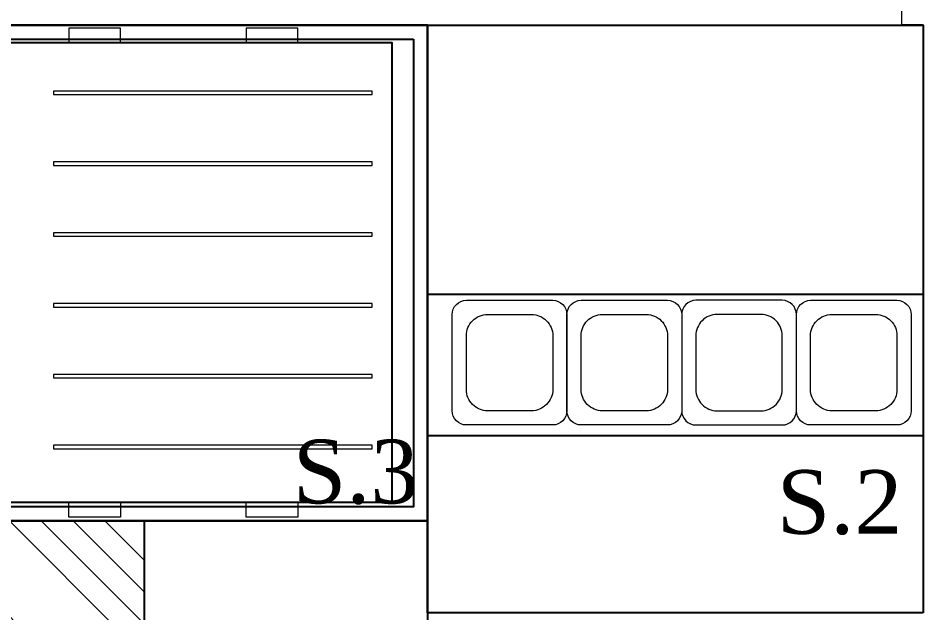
# Model space of a CAD drawing. Header units: millimetres. Extents: x -29311 to -3405, y 28913 to 42880.
# Drawn here: x -8508.5 to -8380.9, y 31458.3 to 31542.2 of the extents above; entities that cross this region are included whole.
import ezdxf
from ezdxf.enums import TextEntityAlignment as Align

# ---------------------------------------------------------------- set-up
doc = ezdxf.new("R2010")
doc.units = ezdxf.units.MM
doc.layers.add('A-YAZI', color=136, linetype='Continuous')
doc.layers.add('Duvar-200 cm', color=7, linetype='Continuous')
for name, color, linetype, lineweight in [('GRC-Ekipman', 4, 'Continuous', 25), ('MIM_Selinoks', 251, 'Continuous', 9), ('tarama-betonarme', 252, 'Continuous', 13)]:
    doc.layers.add(name, color=color, linetype=linetype, lineweight=lineweight)
doc.styles.add('YAZ-50', font='times.ttf', dxfattribs={"width": 0.9})

# ---------------------------------------------------------------- blocks, each defined once
blk = doc.blocks.new('T-K')
at = {"color": 45, "lineweight": 0}
blk.add_lwpolyline([(92313.27, 15806.36), (92149.27, 15806.36), (92149.27, 15803.36), (92313.27, 15803.36)], close=True, dxfattribs=at)
blk.add_lwpolyline([(92316.27, 15765.36), (92316.27, 15745.36), (92246.27, 15745.36), (92246.27, 15765.36)], close=True)
at = {"color": 33, "lineweight": 0}
for points in [[(92263.96, 15746.9), (92251.76, 15746.9, -0.414214), (92249.76, 15748.9), (92249.76, 15762.5, -0.414214), (92251.76, 15764.5), (92263.96, 15764.5, -0.414214), (92265.96, 15762.5), (92265.96, 15748.9, -0.414214)], [(92280.16, 15746.9), (92267.96, 15746.9, -0.414214), (92265.96, 15748.9), (92265.96, 15762.5, -0.414214), (92267.96, 15764.5), (92280.16, 15764.5, -0.414214), (92282.16, 15762.5), (92282.16, 15748.9, -0.414214)], [(92284.16, 15746.9), (92296.36, 15746.9, 0.414214), (92298.36, 15748.9), (92298.36, 15762.5, 0.414214), (92296.36, 15764.5), (92284.16, 15764.5, 0.414214), (92282.16, 15762.5), (92282.16, 15748.9, 0.414214)], [(92312.56, 15746.9), (92300.36, 15746.9, -0.414214), (92298.36, 15748.9), (92298.36, 15762.5, -0.414214), (92300.36, 15764.5), (92312.56, 15764.5, -0.414214), (92314.56, 15762.5), (92314.56, 15748.9, -0.414214)], [(92260.96, 15748.9), (92254.76, 15748.9, -0.414214), (92251.76, 15751.9), (92251.76, 15759.5, -0.414214), (92254.76, 15762.5), (92260.96, 15762.5, -0.414214), (92263.96, 15759.5), (92263.96, 15751.9, -0.414214)], [(92277.16, 15748.9), (92270.96, 15748.9, -0.414214), (92267.96, 15751.9), (92267.96, 15759.5, -0.414214), (92270.96, 15762.5), (92277.16, 15762.5, -0.414214), (92280.16, 15759.5), (92280.16, 15751.9, -0.414214)], [(92287.16, 15748.9), (92293.36, 15748.9, 0.414214), (92296.36, 15751.9), (92296.36, 15759.5, 0.414214), (92293.36, 15762.5), (92287.16, 15762.5, 0.414214), (92284.16, 15759.5), (92284.16, 15751.9, 0.414214)], [(92309.56, 15748.9), (92303.36, 15748.9, -0.414214), (92300.36, 15751.9), (92300.36, 15759.5, -0.414214), (92303.36, 15762.5), (92309.56, 15762.5, -0.414214), (92312.56, 15759.5), (92312.56, 15751.9, -0.414214)]]:
    blk.add_lwpolyline(points, format="xyb", close=True, dxfattribs=at)
at = {"layer": 'Duvar-200 cm'}
blk.add_line((92316.27, 15803.36), (92313.27, 15803.36), dxfattribs=at)
at = {"layer": 'GRC-Ekipman'}
blk.add_lwpolyline([(92316.27, 15720.36), (92246.27, 15720.36), (92246.27, 15803.36), (92316.27, 15803.36)], close=True, dxfattribs=at)
blk = doc.blocks.new('N-115')
at = {"lineweight": 0}
h = blk.add_hatch(dxfattribs=at)
h.set_pattern_fill('ANSI34', color=251, style=0)
h.set_pattern_definition([(45, (87418.434, 14996.114), (-13.470384, 13.470384), []), (45, (87422.924, 14996.114), (-13.470384, 13.470384), []), (45, (87427.414, 14996.114), (-13.470384, 13.470384), []), (45, (87431.904, 14996.114), (-13.470384, 13.470384), [])])
h.paths.add_polyline_path([(92179.4, 15843.33), (92294.4, 15843.33), (92294.4, 15873.33), (92179.4, 15873.33)])
at = {"color": 45, "lineweight": 0}
for points in [[(92182.4, 15840.33), (92291.4, 15840.33), (92291.4, 15843.33), (92182.4, 15843.33)], [(92179.4, 15838.33), (92294.4, 15838.33), (92294.4, 15840.33), (92179.4, 15840.33)], [(92182.4, 15835.33), (92291.4, 15835.33), (92291.4, 15838.33), (92182.4, 15838.33)], [(92179.4, 15833.33), (92294.4, 15833.33), (92294.4, 15835.33), (92179.4, 15835.33)], [(92182.4, 15830.33), (92291.4, 15830.33), (92291.4, 15833.33), (92182.4, 15833.33)], [(92179.4, 15828.33), (92294.4, 15828.33), (92294.4, 15830.33), (92179.4, 15830.33)], [(92182.4, 15825.33), (92291.4, 15825.33), (92291.4, 15828.33), (92182.4, 15828.33)], [(92182.4, 15825.33), (92291.4, 15825.33), (92291.4, 15828.33), (92182.4, 15828.33)], [(92182.4, 15825.33), (92291.4, 15825.33), (92291.4, 15828.33), (92182.4, 15828.33)], [(92179.4, 15823.33), (92294.4, 15823.33), (92294.4, 15825.33), (92179.4, 15825.33)], [(92182.4, 15820.33), (92291.4, 15820.33), (92291.4, 15823.33), (92182.4, 15823.33)], [(92182.4, 15820.33), (92291.4, 15820.33), (92291.4, 15823.33), (92182.4, 15823.33)], [(92179.4, 15818.33), (92294.4, 15818.33), (92294.4, 15820.33), (92179.4, 15820.33)], [(92182.4, 15815.33), (92291.4, 15815.33), (92291.4, 15818.33), (92182.4, 15818.33)], [(92179.4, 15813.33), (92294.4, 15813.33), (92294.4, 15815.33), (92179.4, 15815.33)]]:
    blk.add_lwpolyline(points, close=True, dxfattribs=at)
at = {"layer": 'GRC-Ekipman'}
for points in [[(92179.4, 15913.33), (92294.4, 15913.33), (92294.4, 15843.33), (92179.4, 15843.33)], [(92179.4, 15873.33), (92294.4, 15873.33), (92294.4, 15843.33), (92179.4, 15843.33)]]:
    blk.add_lwpolyline(points, close=True, dxfattribs=at)
blk = doc.blocks.new('70')
at = {"color": 45, "lineweight": 0}
for points in [[(92512.42, 15954.3), (92512.42, 15884.3), (92514.42, 15884.3), (92514.42, 15954.3)], [(92517.42, 15954.3), (92517.42, 15884.3), (92519.42, 15884.3), (92519.42, 15954.3)], [(92522.42, 15954.3), (92522.42, 15884.3), (92524.42, 15884.3), (92524.42, 15954.3)], [(92527.42, 15954.3), (92527.42, 15884.3), (92529.42, 15884.3), (92529.42, 15954.3)], [(92532.42, 15954.3), (92532.42, 15884.3), (92534.42, 15884.3), (92534.42, 15954.3)], [(92537.42, 15954.3), (92537.42, 15884.3), (92539.42, 15884.3), (92539.42, 15954.3)], [(92514.42, 15951.3), (92514.42, 15887.3), (92517.42, 15887.3), (92517.42, 15951.3)], [(92519.42, 15951.3), (92519.42, 15887.3), (92522.42, 15887.3), (92522.42, 15951.3)], [(92519.42, 15951.3), (92519.42, 15887.3), (92522.42, 15887.3), (92522.42, 15951.3)], [(92524.42, 15951.3), (92524.42, 15887.3), (92527.42, 15887.3), (92527.42, 15951.3)], [(92524.42, 15951.3), (92524.42, 15887.3), (92527.42, 15887.3), (92527.42, 15951.3)], [(92524.42, 15951.3), (92524.42, 15887.3), (92527.42, 15887.3), (92527.42, 15951.3)], [(92529.42, 15951.3), (92529.42, 15887.3), (92532.42, 15887.3), (92532.42, 15951.3)], [(92534.42, 15951.3), (92534.42, 15887.3), (92537.42, 15887.3), (92537.42, 15951.3)], [(92539.42, 15951.3), (92539.42, 15887.3), (92542.42, 15887.3), (92542.42, 15951.3)]]:
    blk.add_lwpolyline(points, close=True, dxfattribs=at)
at = {"layer": 'GRC-Ekipman'}
for points in [[(92612.42, 15954.3), (92612.42, 15884.3), (92542.42, 15884.3), (92542.42, 15954.3)], [(92547.42, 15954.3), (92547.42, 15884.3), (92612.42, 15884.3), (92612.42, 15954.3)], [(92610.42, 15952.3), (92610.42, 15886.3), (92544.42, 15886.3), (92544.42, 15952.3)], [(92552.42, 15951.8), (92552.42, 15886.93), (92607.42, 15886.93), (92607.42, 15951.8)]]:
    blk.add_lwpolyline(points, close=True, dxfattribs=at)
at = {"layer": 'MIM_Selinoks'}
for points in [[(92569.08, 15951.8), (92569.08, 15953.88), (92561.79, 15953.88), (92561.79, 15951.8)], [(92594.09, 15951.8), (92594.09, 15953.88), (92586.81, 15953.88), (92586.81, 15951.8)], [(92604.62, 15944.48), (92604.62, 15944.98), (92559.62, 15944.98), (92559.62, 15944.48)], [(92604.62, 15934.48), (92604.62, 15934.98), (92559.62, 15934.98), (92559.62, 15934.48)], [(92604.62, 15924.48), (92604.62, 15924.98), (92559.62, 15924.98), (92559.62, 15924.48)], [(92604.62, 15914.48), (92604.62, 15914.98), (92559.62, 15914.98), (92559.62, 15914.48)], [(92604.62, 15904.48), (92604.62, 15904.98), (92559.62, 15904.98), (92559.62, 15904.48)], [(92604.62, 15894.48), (92604.62, 15894.98), (92559.62, 15894.98), (92559.62, 15894.48)], [(92569.08, 15886.93), (92569.08, 15884.84), (92561.79, 15884.84), (92561.79, 15886.93)], [(92594.09, 15886.93), (92594.09, 15884.84), (92586.81, 15884.84), (92586.81, 15886.93)]]:
    blk.add_lwpolyline(points, close=True, dxfattribs=at)

msp = doc.modelspace()

# ---------------------------------------------------------------- hatches: boundary and pattern name
at = {"layer": 'tarama-betonarme'}
h = msp.add_hatch(dxfattribs=at)
h.set_pattern_fill('ANSI35', color=256, scale=25, style=0)
h.set_pattern_definition([(45, (-57572.966, 45834.01), (-4.4194174, 4.4194174), []), (45, (-57568.547, 45834.01), (-4.4194174, 4.4194174), [7.8125, -1.5625, 0, -1.5625])])
edge = h.paths.add_edge_path()
edge.add_line((-9087.64, 31539.76), (-9087.64, 31459.76))
edge.add_line((-9087.64, 31459.76), (-9167.64, 31459.76))
edge.add_line((-9167.64, 31459.76), (-9167.64, 31539.76))
h.paths.add_polyline_path([(-8337.64, 31539.76), (-8257.64, 31539.76), (-8257.64, 31459.76), (-8337.64, 31459.76)])

# ---------------------------------------------------------------- block references
at = {"layer": 'Duvar-200 cm'}
for name, p in [('T-K', (-100697.01, 15737.9)), ('70', (-101063.15, 15586.96))]:
    msp.add_blockref(name, p, dxfattribs=at)
at = {"layer": 'Duvar-200 cm', "rotation": 270}
msp.add_blockref('N-115', (-24364.07, 123650.66), dxfattribs=at)

# ---------------------------------------------------------------- texts
at = {"layer": 'A-YAZI', "color": 7, "style": 'YAZ-50'}
for s, p in [('S.3', (-8460.88, 31473.73)), ('S.2', (-8392.55, 31469.43))]:
    msp.add_text(s, height=9, dxfattribs=at).set_placement(p, align=Align.CENTER)

doc.saveas('drawing.dxf')
